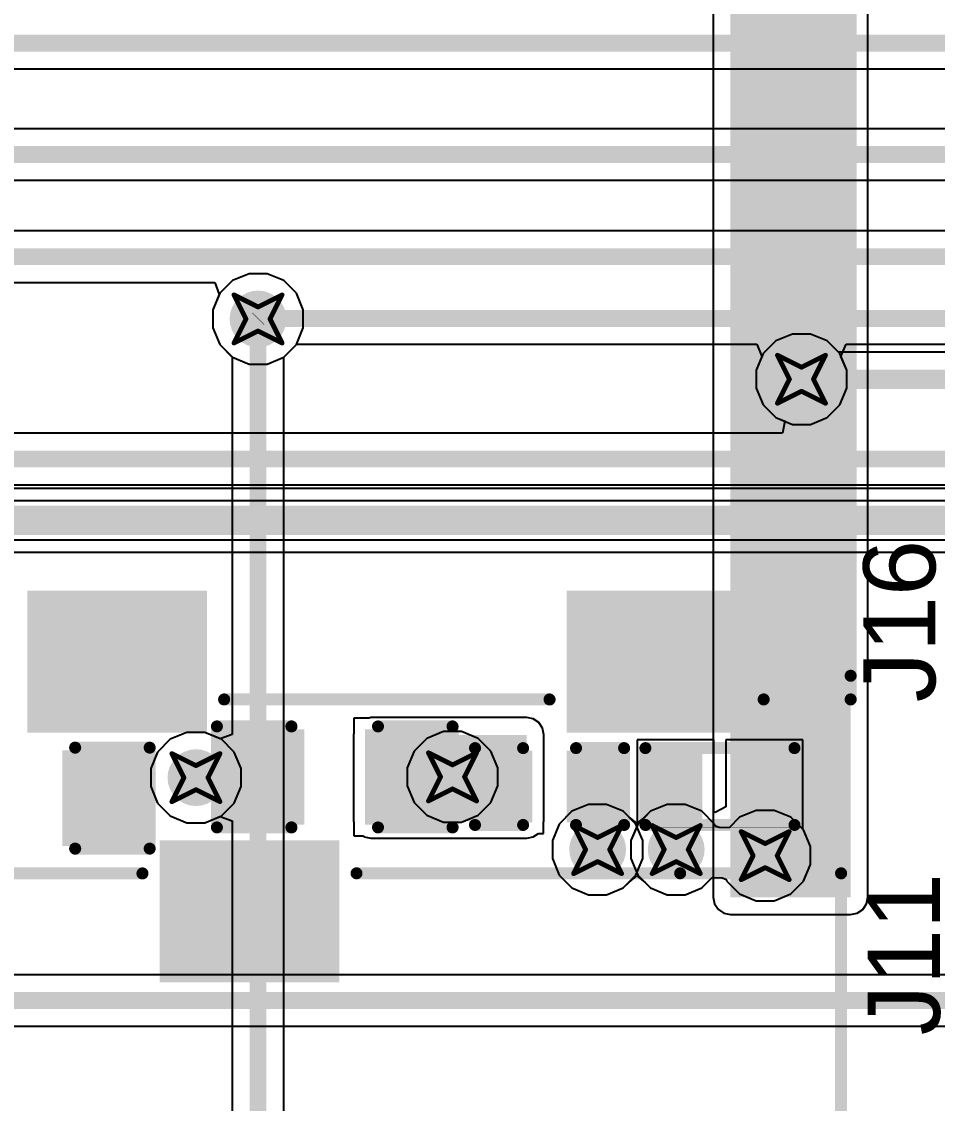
# Model space of a CAD drawing. Header units: inches. Extents: x -3 to 488, y -11 to 93.
# Drawn here: x 36.24 to 45.92, y 13.21 to 24.64 of the extents above; entities that cross this region are included whole.
import ezdxf

# ---------------------------------------------------------------- set-up
doc = ezdxf.new("R2010")
doc.units = ezdxf.units.IN
for name, color, linetype in [('Bottom Layer', 5, 'Continuous'), ('Drill Drawing', 1, 'Continuous'), ('Layer 1', 16, 'Continuous'), ('Layer 2', 76, 'Continuous'), ('Top Layer', 1, 'Continuous'), ('Top Overlay', 2, 'Continuous'), ('Top Paste', 8, 'Continuous'), ('Top Solder', 216, 'Continuous'), ('Via Holes', 16, 'Continuous')]:
    doc.layers.add(name, color=color, linetype=linetype)
doc.styles.add('Arial', font='', dxfattribs={"height": 0.2})
doc.styles.get('Arial').set_extended_font_data('Arial')

msp = doc.modelspace()

# ---------------------------------------------------------------- hatches: boundary and pattern name
at = {"layer": 'Bottom Layer'}
h = msp.add_hatch(color=5, dxfattribs=at)
edge = h.paths.add_edge_path()
edge.add_arc((38.741, 21.495), 0.3, 0, 360)
h = msp.add_hatch(color=5, dxfattribs=at)
edge = h.paths.add_edge_path()
edge.add_arc((44.482, 20.858), 0.3, 0, 360)
h = msp.add_hatch(color=5, dxfattribs=at)
edge = h.paths.add_edge_path()
edge.add_arc((38.085, 16.649), 0.3, 0, 360)
h = msp.add_hatch(color=5, dxfattribs=at)
edge = h.paths.add_edge_path()
edge.add_arc((40.796, 16.657), 0.3, 0, 360)
h = msp.add_hatch(color=5, dxfattribs=at)
edge = h.paths.add_edge_path()
edge.add_arc((42.329, 15.889), 0.3, 0, 360)
h = msp.add_hatch(color=5, dxfattribs=at)
edge = h.paths.add_edge_path()
edge.add_arc((43.159, 15.889), 0.3, 0, 360)
h = msp.add_hatch(color=5, dxfattribs=at)
edge = h.paths.add_edge_path()
edge.add_arc((44.099, 15.825), 0.3, 0, 360)
at = {"layer": 'Layer 1'}
h = msp.add_hatch(color=16, dxfattribs=at)
edge = h.paths.add_edge_path()
edge.add_arc((38.741, 21.495), 0.3, 0, 360)
h = msp.add_hatch(color=16, dxfattribs=at)
edge = h.paths.add_edge_path()
edge.add_arc((44.482, 20.858), 0.3, 0, 360)
h = msp.add_hatch(color=16, dxfattribs=at)
edge = h.paths.add_edge_path()
edge.add_arc((38.085, 16.649), 0.3, 0, 360)
h = msp.add_hatch(color=16, dxfattribs=at)
edge = h.paths.add_edge_path()
edge.add_arc((40.796, 16.657), 0.3, 0, 360)
h = msp.add_hatch(color=16, dxfattribs=at)
edge = h.paths.add_edge_path()
edge.add_arc((42.329, 15.889), 0.3, 0, 360)
h = msp.add_hatch(color=16, dxfattribs=at)
edge = h.paths.add_edge_path()
edge.add_arc((43.159, 15.889), 0.3, 0, 360)
h = msp.add_hatch(color=16, dxfattribs=at)
edge = h.paths.add_edge_path()
edge.add_arc((44.099, 15.825), 0.3, 0, 360)
at = {"layer": 'Layer 2'}
msp.add_hatch(color=76, dxfattribs=at).paths.add_polyline_path([(45.002, 31.547), (43.732, 31.547), (43.732, 15.385), (45.002, 15.385)])
h = msp.add_hatch(color=76, dxfattribs=at)
edge = h.paths.add_edge_path()
edge.add_arc((38.741, 21.495), 0.3, 0, 360)
h = msp.add_hatch(color=76, dxfattribs=at)
edge = h.paths.add_edge_path()
edge.add_arc((44.482, 20.858), 0.3, 0, 360)
h = msp.add_hatch(color=76, dxfattribs=at)
edge = h.paths.add_edge_path()
edge.add_arc((38.085, 16.649), 0.3, 0, 360)
h = msp.add_hatch(color=76, dxfattribs=at)
edge = h.paths.add_edge_path()
edge.add_arc((40.796, 16.657), 0.3, 0, 360)
h = msp.add_hatch(color=76, dxfattribs=at)
edge = h.paths.add_edge_path()
edge.add_arc((42.329, 15.889), 0.3, 0, 360)
h = msp.add_hatch(color=76, dxfattribs=at)
edge = h.paths.add_edge_path()
edge.add_arc((43.159, 15.889), 0.3, 0, 360)
h = msp.add_hatch(color=76, dxfattribs=at)
edge = h.paths.add_edge_path()
edge.add_arc((44.099, 15.825), 0.3, 0, 360)
at = {"layer": 'Top Layer'}
h = msp.add_hatch(color=1, dxfattribs=at)
edge = h.paths.add_edge_path()
edge.add_arc((38.741, 21.495), 0.3, 0, 360)
h = msp.add_hatch(color=1, dxfattribs=at)
edge = h.paths.add_edge_path()
edge.add_arc((44.482, 20.858), 0.3, 0, 360)
for points in [[(38.152, 17.175), (36.352, 17.175), (36.352, 18.575), (38.152, 18.575)], [(43.852, 17.175), (42.052, 17.175), (42.052, 18.575), (43.852, 18.575)], [(39.17, 17.101), (39.17, 16.212), (38.408, 16.212), (38.408, 17.101)], [(39.932, 16.191), (41.58, 16.191), (41.58, 17.101), (39.932, 17.101)], [(40.694, 17.101), (40.694, 16.212), (39.932, 16.212), (39.932, 17.101)], [(36.733, 15.988), (36.733, 16.877), (37.495, 16.877), (37.495, 15.988)], [(41.58, 16.873), (41.58, 16.238), (41.122, 16.238), (41.122, 16.873)], [(42.519, 16.873), (42.519, 16.238), (42.062, 16.238), (42.062, 16.873)], [(42.922, 16.237), (42.922, 16.872), (43.38, 16.872), (43.38, 16.237)], [(43.862, 16.237), (43.862, 16.872), (44.319, 16.872), (44.319, 16.237)], [(37.751, 15.937), (39.551, 15.937), (39.551, 14.537), (37.751, 14.537)]]:
    msp.add_hatch(color=1, dxfattribs=at).paths.add_polyline_path(points)
h = msp.add_hatch(color=1, dxfattribs=at)
edge = h.paths.add_edge_path()
edge.add_arc((38.085, 16.649), 0.3, 0, 360)
h = msp.add_hatch(color=1, dxfattribs=at)
edge = h.paths.add_edge_path()
edge.add_arc((40.796, 16.657), 0.3, 0, 360)
h = msp.add_hatch(color=1, dxfattribs=at)
edge = h.paths.add_edge_path()
edge.add_arc((42.329, 15.889), 0.3, 0, 360)
h = msp.add_hatch(color=1, dxfattribs=at)
edge = h.paths.add_edge_path()
edge.add_arc((43.159, 15.889), 0.3, 0, 360)
h = msp.add_hatch(color=1, dxfattribs=at)
edge = h.paths.add_edge_path()
edge.add_arc((44.099, 15.825), 0.3, 0, 360)
at = {"layer": 'Top Paste'}
for points in [[(38.152, 17.175), (36.352, 17.175), (36.352, 18.575), (38.152, 18.575)], [(43.852, 17.175), (42.052, 17.175), (42.052, 18.575), (43.852, 18.575)], [(39.17, 17.101), (39.17, 16.212), (38.408, 16.212), (38.408, 17.101)], [(40.694, 17.101), (40.694, 16.212), (39.932, 16.212), (39.932, 17.101)], [(36.733, 15.988), (36.733, 16.877), (37.495, 16.877), (37.495, 15.988)], [(41.58, 16.873), (41.58, 16.238), (41.122, 16.238), (41.122, 16.873)], [(42.519, 16.873), (42.519, 16.238), (42.062, 16.238), (42.062, 16.873)], [(42.922, 16.237), (42.922, 16.872), (43.38, 16.872), (43.38, 16.237)], [(43.862, 16.237), (43.862, 16.872), (44.319, 16.872), (44.319, 16.237)], [(37.751, 15.937), (39.551, 15.937), (39.551, 14.537), (37.751, 14.537)]]:
    msp.add_hatch(color=8, dxfattribs=at).paths.add_polyline_path(points)
at = {"layer": 'Top Solder'}
for points in [[(38.202, 17.125), (36.302, 17.125), (36.302, 18.625), (38.202, 18.625)], [(43.902, 17.125), (42.002, 17.125), (42.002, 18.625), (43.902, 18.625)], [(39.23, 17.161), (39.23, 16.152), (38.348, 16.152), (38.348, 17.161)], [(40.754, 17.161), (40.754, 16.152), (39.872, 16.152), (39.872, 17.161)], [(36.673, 15.928), (36.673, 16.937), (37.555, 16.937), (37.555, 15.928)], [(41.64, 16.933), (41.64, 16.178), (41.062, 16.178), (41.062, 16.933)], [(42.579, 16.933), (42.579, 16.178), (42.002, 16.178), (42.002, 16.933)], [(42.867, 16.182), (42.867, 16.927), (43.435, 16.927), (43.435, 16.182)], [(43.807, 16.182), (43.807, 16.927), (44.374, 16.927), (44.374, 16.182)], [(37.701, 15.987), (39.601, 15.987), (39.601, 14.487), (37.701, 14.487)]]:
    msp.add_hatch(color=216, dxfattribs=at).paths.add_polyline_path(points)
at = {"layer": 'Via Holes'}
h = msp.add_hatch(color=7, dxfattribs=at)
edge = h.paths.add_edge_path()
edge.add_arc((38.741, 21.495), 0.15, 0, 360)
h = msp.add_hatch(color=7, dxfattribs=at)
edge = h.paths.add_edge_path()
edge.add_arc((44.482, 20.858), 0.15, 0, 360)
h = msp.add_hatch(color=7, dxfattribs=at)
edge = h.paths.add_edge_path()
edge.add_arc((40.796, 16.657), 0.15, 0, 360)
h = msp.add_hatch(color=7, dxfattribs=at)
edge = h.paths.add_edge_path()
edge.add_arc((38.085, 16.649), 0.15, 0, 360)
h = msp.add_hatch(color=7, dxfattribs=at)
edge = h.paths.add_edge_path()
edge.add_arc((42.329, 15.889), 0.15, 0, 360)
h = msp.add_hatch(color=7, dxfattribs=at)
edge = h.paths.add_edge_path()
edge.add_arc((43.159, 15.889), 0.15, 0, 360)
h = msp.add_hatch(color=7, dxfattribs=at)
edge = h.paths.add_edge_path()
edge.add_arc((44.099, 15.825), 0.15, 0, 360)

# ---------------------------------------------------------------- linework, layer by layer
at = {"layer": 'Bottom Layer'}
for p, q in [((8.665, 24.137), (56.929, 24.137)), ((55.331, 23.504), (16.457, 23.504)), ((16.569, 22.96), (55.331, 22.96)), ((52.334, 22.425), (19.029, 22.425)), ((19.141, 21.881), (38.285, 21.881)), ((38.285, 21.881), (38.331, 21.754)), ((38.331, 21.754), (38.263, 21.59)), ((38.263, 21.59), (38.263, 21.4)), ((38.263, 21.4), (38.336, 21.225)), ((38.336, 21.225), (38.47, 21.09)), ((39.012, 21.09), (39.146, 21.225)), ((39.146, 21.225), (39.147, 21.227)), ((39.147, 21.227), (44.01, 21.227)), ((44.01, 21.227), (44.065, 21.1)), ((44.899, 21.1), (44.955, 21.227)), ((44.955, 21.227), (51.611, 21.227)), ((38.47, 21.09), (38.646, 21.017)), ((38.836, 21.017), (39.012, 21.09)), ((44.065, 21.1), (44.004, 20.953)), ((44.96, 20.953), (44.899, 21.1)), ((38.646, 21.017), (38.836, 21.017)), ((44.004, 20.953), (44.004, 20.763)), ((44.96, 20.763), (44.96, 20.953)), ((44.004, 20.763), (44.077, 20.588)), ((44.887, 20.588), (44.96, 20.763)), ((44.077, 20.588), (44.212, 20.453)), ((44.753, 20.453), (44.887, 20.588)), ((44.212, 20.453), (44.387, 20.381)), ((44.387, 20.381), (44.577, 20.381)), ((44.577, 20.381), (44.753, 20.453)), ((58.339, 19.705), (24.074, 19.705)), ((24.074, 19.161), (58.339, 19.161)), ((37.814, 17.054), (37.68, 16.919)), ((37.99, 17.127), (37.814, 17.054)), ((38.18, 17.127), (37.99, 17.127)), ((38.355, 17.054), (38.18, 17.127)), ((38.49, 16.919), (38.355, 17.054)), ((37.68, 16.919), (37.607, 16.744)), ((38.563, 16.744), (38.49, 16.919)), ((37.607, 16.744), (37.607, 16.554)), ((38.563, 16.554), (38.563, 16.744)), ((37.607, 16.554), (37.68, 16.378)), ((38.49, 16.378), (38.563, 16.554)), ((37.68, 16.378), (37.814, 16.244)), ((38.355, 16.244), (38.49, 16.378)), ((42.234, 16.366), (42.058, 16.294)), ((42.424, 16.366), (42.234, 16.366)), ((42.599, 16.294), (42.424, 16.366)), ((43.064, 16.366), (42.888, 16.294)), ((43.254, 16.366), (43.064, 16.366)), ((43.43, 16.294), (43.254, 16.366)), ((37.814, 16.244), (37.99, 16.171)), ((38.18, 16.171), (38.355, 16.244)), ((42.058, 16.294), (41.924, 16.159)), ((42.661, 16.232), (42.599, 16.294)), ((42.744, 16.167), (42.661, 16.232)), ((42.827, 16.232), (42.744, 16.167)), ((42.888, 16.294), (42.827, 16.232)), ((43.564, 16.159), (43.43, 16.294)), ((43.828, 16.23), (43.718, 16.12)), ((44.004, 16.303), (43.828, 16.23)), ((44.194, 16.303), (44.004, 16.303)), ((44.369, 16.23), (44.194, 16.303)), ((44.504, 16.096), (44.369, 16.23)), ((37.99, 16.171), (38.18, 16.171)), ((41.924, 16.159), (41.851, 15.984)), ((43.573, 16.137), (43.564, 16.159)), ((43.613, 16.123), (43.573, 16.137)), ((43.718, 16.12), (43.613, 16.123)), ((44.577, 15.92), (44.504, 16.096)), ((41.851, 15.984), (41.851, 15.794)), ((44.577, 15.73), (44.577, 15.92)), ((41.851, 15.794), (41.924, 15.618)), ((44.504, 15.554), (44.577, 15.73)), ((41.924, 15.618), (42.058, 15.484)), ((42.599, 15.484), (42.661, 15.545)), ((42.661, 15.545), (42.744, 15.61)), ((42.744, 15.61), (42.827, 15.545)), ((42.827, 15.545), (42.888, 15.484)), ((43.43, 15.484), (43.54, 15.594)), ((43.54, 15.594), (43.644, 15.591)), ((43.644, 15.591), (43.684, 15.577)), ((43.684, 15.577), (43.694, 15.554)), ((43.694, 15.554), (43.828, 15.42)), ((44.369, 15.42), (44.504, 15.554)), ((42.058, 15.484), (42.234, 15.411)), ((42.424, 15.411), (42.599, 15.484)), ((42.888, 15.484), (43.064, 15.411)), ((43.254, 15.411), (43.43, 15.484)), ((42.234, 15.411), (42.424, 15.411)), ((43.064, 15.411), (43.254, 15.411)), ((43.828, 15.42), (44.004, 15.347)), ((44.004, 15.347), (44.194, 15.347)), ((44.194, 15.347), (44.369, 15.42)), ((58.339, 14.566), (34.955, 14.566)), ((34.842, 14.023), (58.339, 14.023))]:
    msp.add_line(p, q, dxfattribs=at)
at = {"layer": 'Bottom Layer', "const_width": 0.178}
for points in [[(8.261, 24.409), (58.647, 24.409)], [(16.457, 23.232), (55.735, 23.232)], [(19.029, 22.153), (52.738, 22.153)], [(38.741, 21.495), (38.745, 21.499)], [(38.745, 21.499), (52.007, 21.499)], [(23.67, 19.433), (64.548, 19.433)], [(34.842, 14.295), (60, 14.295)]]:
    msp.add_lwpolyline(points, dxfattribs=at)
at = {"layer": 'Bottom Layer', "const_width": 0.0889}
for points in [[(38.697, 21.495, 1), (38.786, 21.495, 1)], [(38.701, 21.499, 1), (38.79, 21.499, 1)], [(38.701, 21.499, 1), (38.79, 21.499, 1)]]:
    msp.add_lwpolyline(points, format="xyb", close=True, dxfattribs=at)
at = {"layer": 'Drill Drawing', "const_width": 0.0508}
for points in [[(38.487, 21.749), (38.741, 21.622)], [(38.487, 21.749), (38.614, 21.495)], [(38.741, 21.622), (38.995, 21.749)], [(38.868, 21.495), (38.995, 21.749)], [(38.487, 21.241), (38.614, 21.495)], [(38.868, 21.495), (38.995, 21.241)], [(38.487, 21.241), (38.741, 21.368)], [(38.741, 21.368), (38.995, 21.241)], [(44.228, 21.112), (44.482, 20.985)], [(44.228, 21.112), (44.355, 20.858)], [(44.482, 20.985), (44.736, 21.112)], [(44.609, 20.858), (44.736, 21.112)], [(44.228, 20.604), (44.355, 20.858)], [(44.609, 20.858), (44.736, 20.604)], [(44.228, 20.604), (44.482, 20.731)], [(44.482, 20.731), (44.736, 20.604)], [(37.831, 16.903), (38.085, 16.776)], [(37.831, 16.903), (37.958, 16.649)], [(38.085, 16.776), (38.339, 16.903)], [(38.212, 16.649), (38.339, 16.903)], [(40.542, 16.911), (40.796, 16.784)], [(40.542, 16.911), (40.669, 16.657)], [(40.796, 16.784), (41.05, 16.911)], [(40.923, 16.657), (41.05, 16.911)], [(37.831, 16.395), (37.958, 16.649)], [(38.212, 16.649), (38.339, 16.395)], [(40.542, 16.403), (40.669, 16.657)], [(40.923, 16.657), (41.05, 16.403)], [(37.831, 16.395), (38.085, 16.522)], [(38.085, 16.522), (38.339, 16.395)], [(40.542, 16.403), (40.796, 16.53)], [(40.796, 16.53), (41.05, 16.403)], [(42.075, 16.143), (42.329, 16.016)], [(42.075, 16.143), (42.202, 15.889)], [(42.329, 16.016), (42.583, 16.143)], [(42.456, 15.889), (42.583, 16.143)], [(42.905, 16.143), (43.159, 16.016)], [(42.905, 16.143), (43.032, 15.889)], [(43.159, 16.016), (43.413, 16.143)], [(43.286, 15.889), (43.413, 16.143)], [(43.845, 16.079), (44.099, 15.952)], [(43.845, 16.079), (43.972, 15.825)], [(44.099, 15.952), (44.353, 16.079)], [(44.226, 15.825), (44.353, 16.079)], [(42.075, 15.635), (42.202, 15.889)], [(42.456, 15.889), (42.583, 15.635)], [(42.905, 15.635), (43.032, 15.889)], [(43.286, 15.889), (43.413, 15.635)], [(42.075, 15.635), (42.329, 15.762)], [(42.329, 15.762), (42.583, 15.635)], [(42.905, 15.635), (43.159, 15.762)], [(43.159, 15.762), (43.413, 15.635)], [(43.845, 15.571), (43.972, 15.825)], [(44.226, 15.825), (44.353, 15.571)], [(43.845, 15.571), (44.099, 15.698)], [(44.099, 15.698), (44.353, 15.571)]]:
    msp.add_lwpolyline(points, dxfattribs=at)
at = {"layer": 'Drill Drawing', "const_width": 0.0254}
for points in [[(38.474, 21.749, 1), (38.5, 21.749, 1)], [(38.474, 21.749, 1), (38.5, 21.749, 1)], [(38.982, 21.749, 1), (39.008, 21.749, 1)], [(38.982, 21.749, 1), (39.008, 21.749, 1)], [(38.728, 21.622, 1), (38.754, 21.622, 1)], [(38.728, 21.622, 1), (38.754, 21.622, 1)], [(38.601, 21.495, 1), (38.627, 21.495, 1)], [(38.601, 21.495, 1), (38.627, 21.495, 1)], [(38.855, 21.495, 1), (38.881, 21.495, 1)], [(38.855, 21.495, 1), (38.881, 21.495, 1)], [(38.728, 21.368, 1), (38.754, 21.368, 1)], [(38.728, 21.368, 1), (38.754, 21.368, 1)], [(38.474, 21.241, 1), (38.5, 21.241, 1)], [(38.474, 21.241, 1), (38.5, 21.241, 1)], [(38.982, 21.241, 1), (39.008, 21.241, 1)], [(38.982, 21.241, 1), (39.008, 21.241, 1)], [(44.216, 21.112, 1), (44.241, 21.112, 1)], [(44.216, 21.112, 1), (44.241, 21.112, 1)], [(44.724, 21.112, 1), (44.749, 21.112, 1)], [(44.724, 21.112, 1), (44.749, 21.112, 1)], [(44.47, 20.985, 1), (44.495, 20.985, 1)], [(44.47, 20.985, 1), (44.495, 20.985, 1)], [(44.343, 20.858, 1), (44.368, 20.858, 1)], [(44.343, 20.858, 1), (44.368, 20.858, 1)], [(44.597, 20.858, 1), (44.622, 20.858, 1)], [(44.597, 20.858, 1), (44.622, 20.858, 1)], [(44.47, 20.731, 1), (44.495, 20.731, 1)], [(44.47, 20.731, 1), (44.495, 20.731, 1)], [(44.216, 20.604, 1), (44.241, 20.604, 1)], [(44.216, 20.604, 1), (44.241, 20.604, 1)], [(44.724, 20.604, 1), (44.749, 20.604, 1)], [(44.724, 20.604, 1), (44.749, 20.604, 1)], [(37.818, 16.903, 1), (37.843, 16.903, 1)], [(37.818, 16.903, 1), (37.843, 16.903, 1)], [(38.326, 16.903, 1), (38.351, 16.903, 1)], [(38.326, 16.903, 1), (38.351, 16.903, 1)], [(40.529, 16.911, 1), (40.555, 16.911, 1)], [(40.529, 16.911, 1), (40.555, 16.911, 1)], [(41.037, 16.911, 1), (41.063, 16.911, 1)], [(41.037, 16.911, 1), (41.063, 16.911, 1)], [(38.072, 16.776, 1), (38.097, 16.776, 1)], [(38.072, 16.776, 1), (38.097, 16.776, 1)], [(40.783, 16.784, 1), (40.809, 16.784, 1)], [(40.783, 16.784, 1), (40.809, 16.784, 1)], [(37.945, 16.649, 1), (37.97, 16.649, 1)], [(37.945, 16.649, 1), (37.97, 16.649, 1)], [(38.199, 16.649, 1), (38.224, 16.649, 1)], [(38.199, 16.649, 1), (38.224, 16.649, 1)], [(40.656, 16.657, 1), (40.682, 16.657, 1)], [(40.656, 16.657, 1), (40.682, 16.657, 1)], [(40.91, 16.657, 1), (40.936, 16.657, 1)], [(40.91, 16.657, 1), (40.936, 16.657, 1)], [(38.072, 16.522, 1), (38.097, 16.522, 1)], [(38.072, 16.522, 1), (38.097, 16.522, 1)], [(40.783, 16.53, 1), (40.809, 16.53, 1)], [(40.783, 16.53, 1), (40.809, 16.53, 1)], [(37.818, 16.395, 1), (37.843, 16.395, 1)], [(37.818, 16.395, 1), (37.843, 16.395, 1)], [(38.326, 16.395, 1), (38.351, 16.395, 1)], [(38.326, 16.395, 1), (38.351, 16.395, 1)], [(40.529, 16.403, 1), (40.555, 16.403, 1)], [(40.529, 16.403, 1), (40.555, 16.403, 1)], [(41.037, 16.403, 1), (41.063, 16.403, 1)], [(41.037, 16.403, 1), (41.063, 16.403, 1)], [(42.062, 16.143, 1), (42.087, 16.143, 1)], [(42.062, 16.143, 1), (42.087, 16.143, 1)], [(42.57, 16.143, 1), (42.595, 16.143, 1)], [(42.57, 16.143, 1), (42.595, 16.143, 1)], [(42.892, 16.143, 1), (42.918, 16.143, 1)], [(42.892, 16.143, 1), (42.918, 16.143, 1)], [(43.4, 16.143, 1), (43.426, 16.143, 1)], [(43.4, 16.143, 1), (43.426, 16.143, 1)], [(42.316, 16.016, 1), (42.341, 16.016, 1)], [(42.316, 16.016, 1), (42.341, 16.016, 1)], [(43.146, 16.016, 1), (43.172, 16.016, 1)], [(43.146, 16.016, 1), (43.172, 16.016, 1)], [(43.832, 16.079, 1), (43.857, 16.079, 1)], [(43.832, 16.079, 1), (43.857, 16.079, 1)], [(44.34, 16.079, 1), (44.365, 16.079, 1)], [(44.34, 16.079, 1), (44.365, 16.079, 1)], [(42.189, 15.889, 1), (42.214, 15.889, 1)], [(42.189, 15.889, 1), (42.214, 15.889, 1)], [(42.443, 15.889, 1), (42.468, 15.889, 1)], [(42.443, 15.889, 1), (42.468, 15.889, 1)], [(43.019, 15.889, 1), (43.045, 15.889, 1)], [(43.019, 15.889, 1), (43.045, 15.889, 1)], [(43.273, 15.889, 1), (43.299, 15.889, 1)], [(43.273, 15.889, 1), (43.299, 15.889, 1)], [(44.086, 15.952, 1), (44.111, 15.952, 1)], [(44.086, 15.952, 1), (44.111, 15.952, 1)], [(42.316, 15.762, 1), (42.341, 15.762, 1)], [(42.316, 15.762, 1), (42.341, 15.762, 1)], [(43.146, 15.762, 1), (43.172, 15.762, 1)], [(43.146, 15.762, 1), (43.172, 15.762, 1)], [(43.959, 15.825, 1), (43.984, 15.825, 1)], [(43.959, 15.825, 1), (43.984, 15.825, 1)], [(44.213, 15.825, 1), (44.238, 15.825, 1)], [(44.213, 15.825, 1), (44.238, 15.825, 1)], [(42.062, 15.635, 1), (42.087, 15.635, 1)], [(42.062, 15.635, 1), (42.087, 15.635, 1)], [(42.57, 15.635, 1), (42.595, 15.635, 1)], [(42.57, 15.635, 1), (42.595, 15.635, 1)], [(42.892, 15.635, 1), (42.918, 15.635, 1)], [(42.892, 15.635, 1), (42.918, 15.635, 1)], [(43.4, 15.635, 1), (43.426, 15.635, 1)], [(43.4, 15.635, 1), (43.426, 15.635, 1)], [(44.086, 15.698, 1), (44.111, 15.698, 1)], [(44.086, 15.698, 1), (44.111, 15.698, 1)], [(43.832, 15.571, 1), (43.857, 15.571, 1)], [(43.832, 15.571, 1), (43.857, 15.571, 1)], [(44.34, 15.571, 1), (44.365, 15.571, 1)], [(44.34, 15.571, 1), (44.365, 15.571, 1)]]:
    msp.add_lwpolyline(points, format="xyb", close=True, dxfattribs=at)
at = {"layer": 'Layer 1'}
for p, q in [((38.646, 21.973), (38.47, 21.9)), ((38.836, 21.973), (38.646, 21.973)), ((39.012, 21.9), (38.836, 21.973)), ((38.47, 21.9), (38.336, 21.766)), ((39.146, 21.766), (39.012, 21.9)), ((38.336, 21.766), (38.263, 21.59)), ((39.219, 21.59), (39.146, 21.766)), ((38.263, 21.59), (38.263, 21.4)), ((39.219, 21.4), (39.219, 21.59)), ((38.263, 21.4), (38.336, 21.225)), ((39.146, 21.225), (39.219, 21.4)), ((44.212, 21.263), (44.077, 21.129)), ((44.387, 21.336), (44.212, 21.263)), ((44.577, 21.336), (44.387, 21.336)), ((44.753, 21.263), (44.577, 21.336)), ((44.887, 21.129), (44.753, 21.263)), ((38.336, 21.225), (38.47, 21.09)), ((39.012, 21.09), (39.146, 21.225)), ((38.47, 21.09), (38.646, 21.017)), ((38.836, 21.017), (39.012, 21.09)), ((44.077, 21.129), (44.004, 20.953)), ((44.96, 20.953), (44.887, 21.129)), ((38.646, 21.017), (38.836, 21.017)), ((44.004, 20.953), (44.004, 20.763)), ((44.96, 20.763), (44.96, 20.953)), ((44.004, 20.763), (44.077, 20.588)), ((44.887, 20.588), (44.96, 20.763)), ((44.077, 20.588), (44.212, 20.453)), ((44.753, 20.453), (44.887, 20.588)), ((44.212, 20.453), (44.387, 20.381)), ((44.387, 20.381), (44.577, 20.381)), ((44.577, 20.381), (44.753, 20.453)), ((40.525, 17.062), (40.391, 16.927)), ((40.701, 17.135), (40.525, 17.062)), ((40.891, 17.135), (40.701, 17.135)), ((41.067, 17.062), (40.891, 17.135)), ((41.201, 16.927), (41.067, 17.062)), ((40.391, 16.927), (40.318, 16.752)), ((41.274, 16.752), (41.201, 16.927)), ((40.318, 16.752), (40.318, 16.562)), ((41.274, 16.562), (41.274, 16.752)), ((40.318, 16.562), (40.391, 16.386)), ((41.201, 16.386), (41.274, 16.562)), ((40.391, 16.386), (40.525, 16.252)), ((41.067, 16.252), (41.201, 16.386)), ((43.064, 16.366), (42.888, 16.294)), ((43.254, 16.366), (43.064, 16.366)), ((43.43, 16.294), (43.254, 16.366)), ((40.525, 16.252), (40.701, 16.179)), ((40.891, 16.179), (41.067, 16.252)), ((42.888, 16.294), (42.754, 16.159)), ((43.564, 16.159), (43.43, 16.294)), ((43.828, 16.23), (43.718, 16.12)), ((44.004, 16.303), (43.828, 16.23)), ((44.194, 16.303), (44.004, 16.303)), ((44.369, 16.23), (44.194, 16.303)), ((44.504, 16.096), (44.369, 16.23)), ((40.701, 16.179), (40.891, 16.179)), ((42.754, 16.159), (42.681, 15.984)), ((43.573, 16.137), (43.564, 16.159)), ((43.613, 16.123), (43.573, 16.137)), ((43.718, 16.12), (43.613, 16.123)), ((44.577, 15.92), (44.504, 16.096)), ((42.681, 15.984), (42.681, 15.794)), ((44.577, 15.73), (44.577, 15.92)), ((42.681, 15.794), (42.754, 15.618)), ((44.504, 15.554), (44.577, 15.73)), ((42.754, 15.618), (42.888, 15.484)), ((43.43, 15.484), (43.54, 15.594)), ((43.54, 15.594), (43.644, 15.591)), ((43.644, 15.591), (43.684, 15.577)), ((43.684, 15.577), (43.694, 15.554)), ((43.694, 15.554), (43.828, 15.42)), ((44.369, 15.42), (44.504, 15.554)), ((42.888, 15.484), (43.064, 15.411)), ((43.254, 15.411), (43.43, 15.484)), ((43.064, 15.411), (43.254, 15.411)), ((43.828, 15.42), (44.004, 15.347)), ((44.004, 15.347), (44.194, 15.347)), ((44.194, 15.347), (44.369, 15.42))]:
    msp.add_line(p, q, dxfattribs=at)
at = {"layer": 'Layer 2'}
for p, q in [((43.551, 31.547), (43.551, 15.385)), ((45.183, 15.385), (45.183, 31.547)), ((38.646, 21.973), (38.47, 21.9)), ((38.836, 21.973), (38.646, 21.973)), ((39.012, 21.9), (38.836, 21.973)), ((38.47, 21.9), (38.336, 21.766)), ((39.146, 21.766), (39.012, 21.9)), ((38.336, 21.766), (38.263, 21.59)), ((39.219, 21.59), (39.146, 21.766)), ((38.263, 21.59), (38.263, 21.4)), ((39.219, 21.4), (39.219, 21.59)), ((38.263, 21.4), (38.336, 21.225)), ((39.146, 21.225), (39.219, 21.4)), ((38.336, 21.225), (38.469, 21.091)), ((39.013, 21.091), (39.146, 21.225)), ((38.469, 21.091), (38.469, 17.106)), ((39.013, 6.958), (39.013, 21.091)), ((37.814, 17.054), (37.68, 16.919)), ((37.99, 17.127), (37.814, 17.054)), ((38.18, 17.127), (37.99, 17.127)), ((38.342, 17.059), (38.18, 17.127)), ((38.469, 17.106), (38.342, 17.059)), ((40.525, 17.062), (40.391, 16.927)), ((40.701, 17.135), (40.525, 17.062)), ((40.891, 17.135), (40.701, 17.135)), ((41.067, 17.062), (40.891, 17.135)), ((41.201, 16.927), (41.067, 17.062)), ((37.68, 16.919), (37.607, 16.744)), ((40.391, 16.927), (40.318, 16.752)), ((41.274, 16.752), (41.201, 16.927)), ((37.607, 16.744), (37.607, 16.554)), ((40.318, 16.752), (40.318, 16.562)), ((41.274, 16.562), (41.274, 16.752)), ((37.607, 16.554), (37.68, 16.378)), ((40.318, 16.562), (40.391, 16.386)), ((41.201, 16.386), (41.274, 16.562)), ((37.68, 16.378), (37.814, 16.244)), ((40.391, 16.386), (40.525, 16.252)), ((41.067, 16.252), (41.201, 16.386)), ((42.234, 16.366), (42.058, 16.294)), ((42.424, 16.366), (42.234, 16.366)), ((42.599, 16.294), (42.424, 16.366)), ((37.814, 16.244), (37.99, 16.171)), ((38.18, 16.171), (38.342, 16.238)), ((38.342, 16.238), (38.469, 16.192)), ((40.525, 16.252), (40.701, 16.179)), ((40.891, 16.179), (41.067, 16.252)), ((42.058, 16.294), (41.924, 16.159)), ((42.734, 16.159), (42.599, 16.294)), ((37.99, 16.171), (38.18, 16.171)), ((38.469, 16.192), (38.469, 6.958)), ((40.701, 16.179), (40.891, 16.179)), ((41.924, 16.159), (41.851, 15.984)), ((42.806, 15.984), (42.734, 16.159)), ((41.851, 15.984), (41.851, 15.794)), ((42.806, 15.794), (42.806, 15.984)), ((41.851, 15.794), (41.924, 15.618)), ((42.734, 15.618), (42.806, 15.794)), ((41.924, 15.618), (42.058, 15.484)), ((42.599, 15.484), (42.734, 15.618)), ((42.058, 15.484), (42.234, 15.411)), ((42.424, 15.411), (42.599, 15.484)), ((42.234, 15.411), (42.424, 15.411)), ((43.551, 15.385), (43.564, 15.315)), ((43.564, 15.315), (43.604, 15.256)), ((45.13, 15.256), (45.169, 15.315)), ((45.169, 15.315), (45.183, 15.385)), ((43.604, 15.256), (43.663, 15.217)), ((43.663, 15.217), (43.732, 15.203)), ((43.732, 15.203), (45.002, 15.203)), ((45.002, 15.203), (45.071, 15.217)), ((45.071, 15.217), (45.13, 15.256))]:
    msp.add_line(p, q, dxfattribs=at)
at = {"layer": 'Layer 2', "const_width": 0.178}
msp.add_lwpolyline([(38.741, 6.554), (38.741, 21.495)], dxfattribs=at)
at = {"layer": 'Layer 2', "const_width": 0.0889}
msp.add_lwpolyline([(38.697, 21.495, 1), (38.786, 21.495, 1)], format="xyb", close=True, dxfattribs=at)
at = {"layer": 'Top Layer'}
for p, q in [((38.646, 21.973), (38.47, 21.9)), ((38.836, 21.973), (38.646, 21.973)), ((39.012, 21.9), (38.836, 21.973)), ((38.47, 21.9), (38.336, 21.766)), ((39.146, 21.766), (39.012, 21.9)), ((38.336, 21.766), (38.263, 21.59)), ((39.219, 21.59), (39.146, 21.766)), ((38.263, 21.59), (38.263, 21.4)), ((39.219, 21.4), (39.219, 21.59)), ((38.263, 21.4), (38.336, 21.225)), ((39.146, 21.225), (39.219, 21.4)), ((44.212, 21.263), (44.077, 21.129)), ((44.387, 21.336), (44.212, 21.263)), ((44.577, 21.336), (44.387, 21.336)), ((44.753, 21.263), (44.577, 21.336)), ((44.873, 21.143), (44.753, 21.263)), ((38.336, 21.225), (38.47, 21.09)), ((39.012, 21.09), (39.146, 21.225)), ((51.529, 21.143), (44.873, 21.143)), ((38.47, 21.09), (38.646, 21.017)), ((38.836, 21.017), (39.012, 21.09)), ((44.077, 21.129), (44.004, 20.953)), ((38.646, 21.017), (38.836, 21.017)), ((44.004, 20.953), (44.004, 20.763)), ((44.004, 20.763), (44.077, 20.588)), ((44.077, 20.588), (44.212, 20.453)), ((44.212, 20.453), (44.306, 20.414)), ((44.306, 20.414), (44.281, 20.287)), ((44.281, 20.287), (1.485, 20.287)), ((24.196, 19.743), (57.225, 19.743)), ((57.257, 19.574), (29.945, 19.574)), ((30.058, 19.03), (57.432, 19.03)), ((39.915, 17.279), (39.754, 17.279)), ((39.754, 17.279), (39.754, 17.119)), ((39.932, 17.283), (39.915, 17.279)), ((41.58, 17.283), (39.932, 17.283)), ((41.649, 17.269), (41.58, 17.283)), ((41.708, 17.23), (41.649, 17.269)), ((41.747, 17.171), (41.708, 17.23)), ((41.761, 17.101), (41.747, 17.171)), ((39.754, 17.119), (39.751, 17.101)), ((39.751, 17.101), (39.751, 16.191)), ((41.761, 16.191), (41.761, 17.101)), ((43.557, 17.05), (42.745, 17.05)), ((42.745, 17.05), (42.745, 16.137)), ((43.557, 16.291), (43.557, 17.05)), ((44.497, 17.05), (43.684, 17.05)), ((43.684, 17.05), (43.684, 16.339)), ((44.497, 16.102), (44.497, 17.05)), ((43.571, 16.281), (43.557, 16.291)), ((43.684, 16.339), (43.571, 16.281)), ((39.751, 16.191), (39.754, 16.174)), ((39.754, 16.174), (39.754, 16.035)), ((41.757, 16.174), (41.761, 16.191)), ((41.757, 16.06), (41.757, 16.174)), ((42.745, 16.137), (42.681, 15.984)), ((39.754, 16.035), (39.847, 16.035)), ((39.847, 16.035), (39.863, 16.024)), ((39.863, 16.024), (39.932, 16.01)), ((39.932, 16.01), (41.58, 16.01)), ((41.58, 16.01), (41.649, 16.024)), ((41.649, 16.024), (41.703, 16.06)), ((41.703, 16.06), (41.757, 16.06)), ((44.504, 16.096), (44.497, 16.102)), ((44.577, 15.92), (44.504, 16.096)), ((42.681, 15.984), (42.681, 15.794)), ((44.577, 15.73), (44.577, 15.92)), ((42.681, 15.794), (42.754, 15.618)), ((44.504, 15.554), (44.577, 15.73)), ((42.754, 15.618), (42.888, 15.484)), ((43.43, 15.484), (43.54, 15.594)), ((43.54, 15.594), (43.644, 15.591)), ((43.644, 15.591), (43.684, 15.577)), ((43.684, 15.577), (43.694, 15.554)), ((43.694, 15.554), (43.828, 15.42)), ((44.369, 15.42), (44.504, 15.554)), ((42.888, 15.484), (43.064, 15.411)), ((43.254, 15.411), (43.43, 15.484)), ((43.064, 15.411), (43.254, 15.411)), ((43.828, 15.42), (44.004, 15.347)), ((44.004, 15.347), (44.194, 15.347)), ((44.194, 15.347), (44.369, 15.42))]:
    msp.add_line(p, q, dxfattribs=at)
for points, const_width in [([(44.482, 20.858), (52.933, 20.858)], 0.203), ([(1.081, 20.015), (57.582, 20.015)], 0.178), ([(29.945, 19.302), (57.432, 19.302)], 0.178), ([(38.085, 16.657), (38.815, 16.657)], 0.178), ([(42.321, 15.889), (42.321, 16.618)], 0.178), ([(43.151, 15.889), (43.151, 16.618)], 0.178), ([(44.091, 15.825), (44.091, 16.555)], 0.178)]:
    msp.add_lwpolyline(points, dxfattribs=dict(at, const_width=const_width))
for points, const_width in [([(44.431, 20.858, 1), (44.533, 20.858, 1)], 0.102), ([(38.04, 16.657, 1), (38.129, 16.657, 1)], 0.0889), ([(38.77, 16.657, 1), (38.859, 16.657, 1)], 0.0889), ([(42.276, 16.618, 1), (42.365, 16.618, 1)], 0.0889), ([(43.107, 16.618, 1), (43.195, 16.618, 1)], 0.0889), ([(44.046, 16.555, 1), (44.135, 16.555, 1)], 0.0889), ([(42.276, 15.889, 1), (42.365, 15.889, 1)], 0.0889), ([(43.107, 15.889, 1), (43.195, 15.889, 1)], 0.0889), ([(44.046, 15.825, 1), (44.135, 15.825, 1)], 0.0889)]:
    msp.add_lwpolyline(points, format="xyb", close=True, dxfattribs=dict(at, const_width=const_width))
at = {"layer": 'Top Overlay'}
for points, const_width in [([(45.002, 17.725), (45.002, 29.844)], 0.127), ([(45.002, 17.475), (45.002, 17.725)], 0.127), ([(38.383, 17.475), (41.821, 17.475)], 0.127), ([(44.083, 17.475), (45.002, 17.475)], 0.127), ([(38.307, 16.123), (38.307, 17.19)], 0.127), ([(38.307, 17.19), (39.094, 17.19)], 0.127), ([(40.008, 17.19), (40.796, 17.19)], 0.127), ([(40.796, 16.123), (40.796, 17.19)], 0.127), ([(36.809, 16.966), (37.597, 16.966)], 0.127), ([(37.597, 15.899), (37.597, 16.966)], 0.127), ([(41.034, 16.149), (41.034, 16.961)], 0.127), ([(41.034, 16.961), (41.542, 16.961)], 0.127), ([(42.1, 16.961), (42.608, 16.961)], 0.127), ([(42.608, 16.149), (42.608, 16.961)], 0.127), ([(42.834, 16.149), (42.834, 16.961)], 0.127), ([(42.834, 16.961), (44.408, 16.961)], 0.127), ([(44.408, 16.149), (44.408, 16.961)], 0.127), ([(38.307, 16.123), (39.094, 16.123)], 0.127), ([(40.008, 16.123), (40.796, 16.123)], 0.127), ([(41.034, 16.149), (41.542, 16.149)], 0.127), ([(42.1, 16.149), (42.608, 16.149)], 0.127), ([(42.834, 16.149), (44.408, 16.149)], 0.127), ([(42.808, 16.123), (44.434, 16.123)], 0.00323), ([(36.809, 15.899), (37.597, 15.899)], 0.127), ([(34.082, 15.637), (37.52, 15.637)], 0.127), ([(39.781, 15.638), (43.2, 15.638)], 0.127), ([(43.2, 15.638), (44.901, 15.638)], 0.127), ([(44.901, 2.368), (44.901, 15.638)], 0.127)]:
    msp.add_lwpolyline(points, dxfattribs=dict(at, const_width=const_width))
for points, const_width in [([(44.97, 17.725, 1), (45.034, 17.725, 1)], 0.0635), ([(44.97, 17.725, 1), (45.034, 17.725, 1)], 0.0635), ([(38.351, 17.475, 1), (38.415, 17.475, 1)], 0.0635), ([(41.789, 17.475, 1), (41.853, 17.475, 1)], 0.0635), ([(44.051, 17.475, 1), (44.115, 17.475, 1)], 0.0635), ([(44.97, 17.475, 1), (45.034, 17.475, 1)], 0.0635), ([(44.97, 17.475, 1), (45.034, 17.475, 1)], 0.0635), ([(38.275, 17.19, 1), (38.338, 17.19, 1)], 0.0635), ([(38.275, 17.19, 1), (38.338, 17.19, 1)], 0.0635), ([(39.062, 17.19, 1), (39.126, 17.19, 1)], 0.0635), ([(39.977, 17.19, 1), (40.04, 17.19, 1)], 0.0635), ([(40.764, 17.19, 1), (40.828, 17.19, 1)], 0.0635), ([(40.764, 17.19, 1), (40.828, 17.19, 1)], 0.0635), ([(36.777, 16.966, 1), (36.841, 16.966, 1)], 0.0635), ([(37.565, 16.966, 1), (37.628, 16.966, 1)], 0.0635), ([(37.565, 16.966, 1), (37.628, 16.966, 1)], 0.0635), ([(41.002, 16.961, 1), (41.065, 16.961, 1)], 0.0635), ([(41.002, 16.961, 1), (41.065, 16.961, 1)], 0.0635), ([(41.51, 16.961, 1), (41.573, 16.961, 1)], 0.0635), ([(42.069, 16.961, 1), (42.132, 16.961, 1)], 0.0635), ([(42.577, 16.961, 1), (42.64, 16.961, 1)], 0.0635), ([(42.577, 16.961, 1), (42.64, 16.961, 1)], 0.0635), ([(42.802, 16.961, 1), (42.865, 16.961, 1)], 0.0635), ([(42.802, 16.961, 1), (42.865, 16.961, 1)], 0.0635), ([(44.377, 16.961, 1), (44.44, 16.961, 1)], 0.0635), ([(44.377, 16.961, 1), (44.44, 16.961, 1)], 0.0635), ([(38.275, 16.123, 1), (38.338, 16.123, 1)], 0.0635), ([(38.275, 16.123, 1), (38.338, 16.123, 1)], 0.0635), ([(39.062, 16.123, 1), (39.126, 16.123, 1)], 0.0635), ([(39.977, 16.123, 1), (40.04, 16.123, 1)], 0.0635), ([(40.764, 16.123, 1), (40.828, 16.123, 1)], 0.0635), ([(40.764, 16.123, 1), (40.828, 16.123, 1)], 0.0635), ([(41.002, 16.149, 1), (41.065, 16.149, 1)], 0.0635), ([(41.002, 16.149, 1), (41.065, 16.149, 1)], 0.0635), ([(41.51, 16.149, 1), (41.573, 16.149, 1)], 0.0635), ([(42.069, 16.149, 1), (42.132, 16.149, 1)], 0.0635), ([(42.577, 16.149, 1), (42.64, 16.149, 1)], 0.0635), ([(42.577, 16.149, 1), (42.64, 16.149, 1)], 0.0635), ([(42.802, 16.149, 1), (42.865, 16.149, 1)], 0.0635), ([(42.802, 16.149, 1), (42.865, 16.149, 1)], 0.0635), ([(42.807, 16.123, 1), (42.809, 16.123, 1)], 0.00161), ([(44.377, 16.149, 1), (44.44, 16.149, 1)], 0.0635), ([(44.377, 16.149, 1), (44.44, 16.149, 1)], 0.0635), ([(44.433, 16.123, 1), (44.435, 16.123, 1)], 0.00161), ([(36.777, 15.899, 1), (36.841, 15.899, 1)], 0.0635), ([(37.565, 15.899, 1), (37.628, 15.899, 1)], 0.0635), ([(37.565, 15.899, 1), (37.628, 15.899, 1)], 0.0635), ([(37.488, 15.637, 1), (37.552, 15.637, 1)], 0.0635), ([(39.75, 15.638, 1), (39.813, 15.638, 1)], 0.0635), ([(43.169, 15.638, 1), (43.232, 15.638, 1)], 0.0635), ([(43.169, 15.638, 1), (43.232, 15.638, 1)], 0.0635), ([(44.869, 15.638, 1), (44.933, 15.638, 1)], 0.0635), ([(44.869, 15.638, 1), (44.933, 15.638, 1)], 0.0635)]:
    msp.add_lwpolyline(points, format="xyb", close=True, dxfattribs=dict(at, const_width=const_width))

# ---------------------------------------------------------------- texts
at = {"layer": 'Top Overlay', "style": 'Arial'}
for s, p in [('J16', (45.897, 17.444)), ('J11', (45.945, 13.926))]:
    msp.add_text(s, height=0.762, rotation=90, dxfattribs=at).set_placement(p)

doc.saveas('drawing.dxf')
